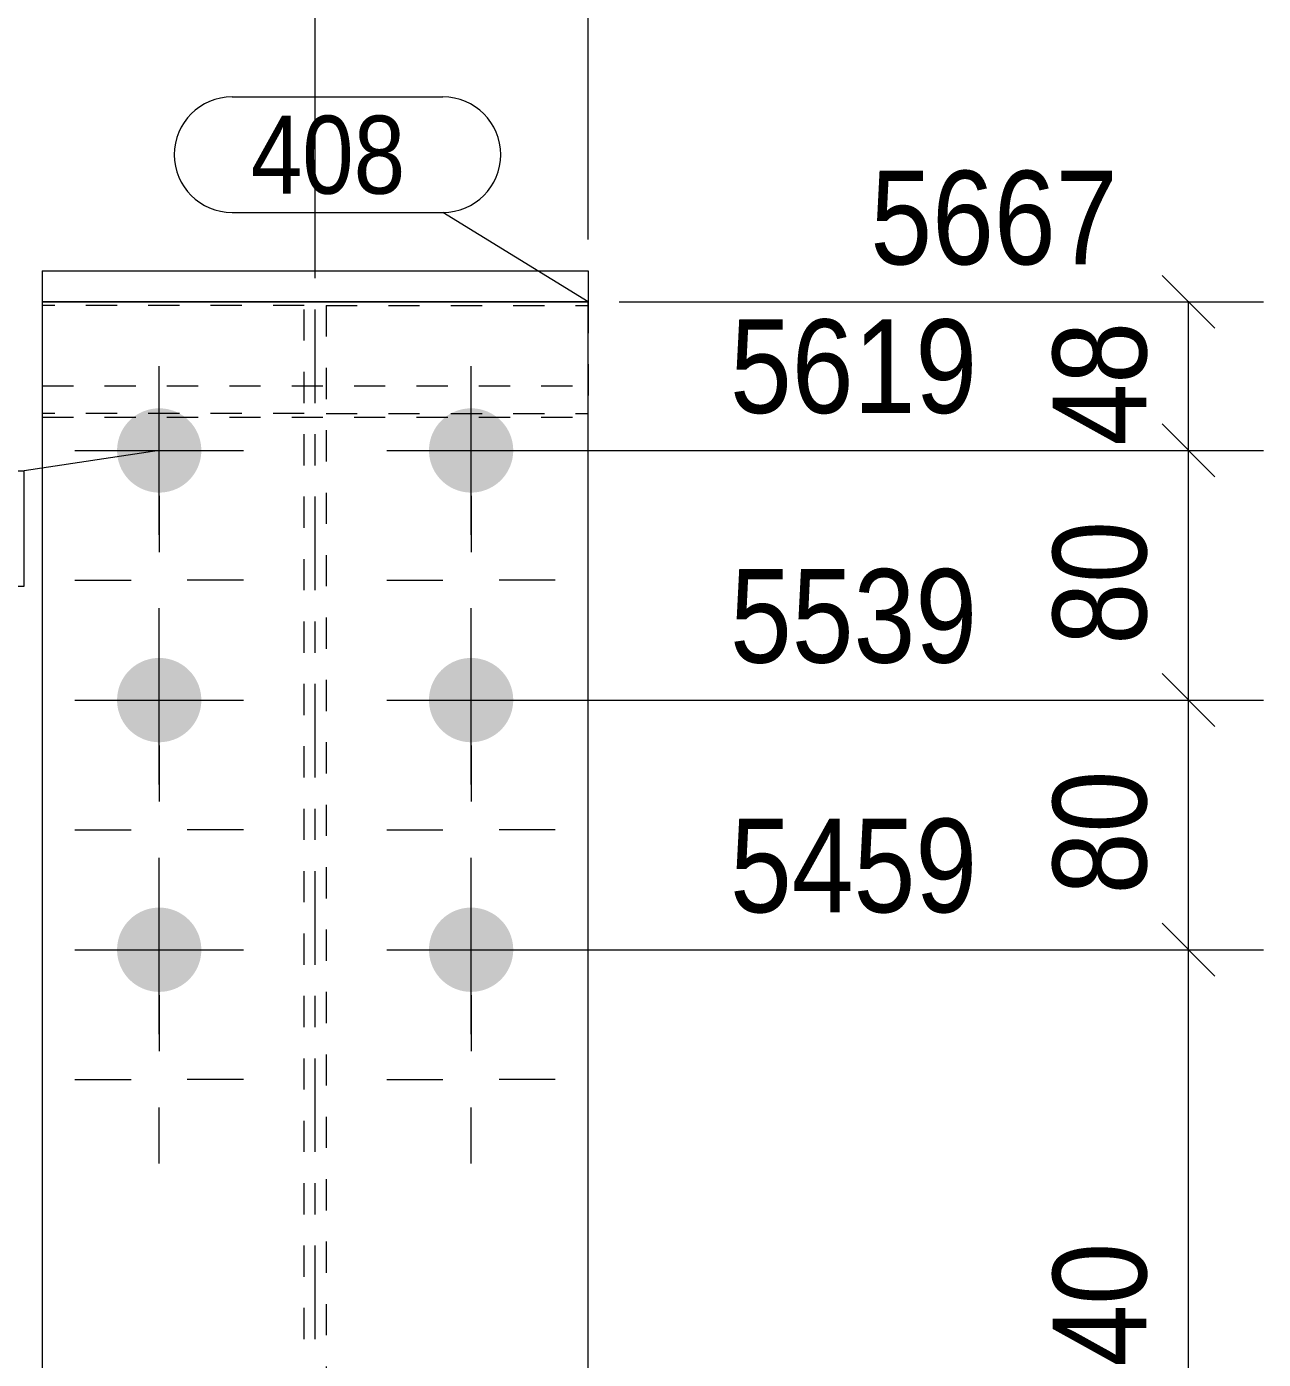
# Model space of a CAD drawing. Header units: millimetres. Extents: x 2 to 579, y 1 to 405.
# Drawn here: x 109.36 to 149.01, y 338.59 to 381.3 of the extents above; entities that cross this region are included whole.
import ezdxf

# ---------------------------------------------------------------- set-up
doc = ezdxf.new("R2010")
doc.units = ezdxf.units.MM
for name, pattern in [('XKITLINE00', [0]), ('XKITLINE01', [4, 1, -1, 1, -1]), ('XKITLINE03', [6, 3, -1, 1, -1])]:
    doc.linetypes.add(name, pattern=pattern)
for name, color, linetype, lineweight in [('Bolt', 3, 'Continuous', 0), ('BoltMark', 7, 'Continuous', 0), ('Dimensions', 7, 'Continuous', 0), ('Part', 2, 'Continuous', 0), ('PartMark', 7, 'Continuous', 0)]:
    doc.layers.add(name, color=color, linetype=linetype, lineweight=lineweight)
doc.styles.add('ARIAL', font='ARIAL.TTF')
doc.styles.add('ARIAL_NARROW', font='ARIALN.TTF')

# ---------------------------------------------------------------- blocks, each defined once
blk = doc.blocks.new('*A9')
at = {"layer": 'Bolt', "color": 3, "linetype": 'XKITLINE00', "lineweight": 0}
for p, q in [((113.606, 366.259), (113.606, 364.46)), ((123.606, 366.259), (123.606, 364.46)), ((110.906, 363.559), (112.705, 363.559)), ((116.306, 363.559), (114.508, 363.559)), ((120.906, 363.559), (122.705, 363.559)), ((126.306, 363.559), (124.508, 363.559)), ((113.606, 360.859), (113.606, 362.657)), ((123.606, 360.859), (123.606, 362.657)), ((113.606, 358.259), (113.606, 356.46)), ((123.606, 358.259), (123.606, 356.46)), ((110.906, 355.559), (112.705, 355.559)), ((116.306, 355.559), (114.508, 355.559)), ((120.906, 355.559), (122.705, 355.559)), ((126.306, 355.559), (124.508, 355.559)), ((113.606, 352.859), (113.606, 354.657)), ((123.606, 352.859), (123.606, 354.657)), ((113.606, 350.259), (113.606, 348.46)), ((123.606, 350.259), (123.606, 348.46)), ((110.906, 347.559), (112.705, 347.559)), ((116.306, 347.559), (114.508, 347.559)), ((120.906, 347.559), (122.705, 347.559)), ((126.306, 347.559), (124.508, 347.559)), ((113.606, 344.859), (113.606, 346.657)), ((123.606, 344.859), (123.606, 346.657))]:
    blk.add_line(p, q, dxfattribs=at)
blk = doc.blocks.new('*A10')
at = {"layer": 'Bolt'}
for points in [[(112.257, 367.748), (112.258, 367.781), (112.26, 367.814), (112.263, 367.847), (112.267, 367.88), (112.271, 367.913), (112.276, 367.945), (112.282, 367.978), (112.289, 368.01), (112.297, 368.042), (112.305, 368.075), (112.315, 368.106), (112.325, 368.138), (112.335, 368.169), (112.347, 368.2), (112.359, 368.231), (112.372, 368.262), (112.386, 368.292), (112.401, 368.321), (112.416, 368.351), (112.432, 368.38), (112.448, 368.408), (112.466, 368.437), (112.484, 368.464), (112.503, 368.492), (112.522, 368.519), (112.542, 368.545), (112.563, 368.571), (112.584, 368.596), (112.606, 368.621), (112.629, 368.645), (112.652, 368.669), (112.676, 368.692), (112.7, 368.715), (112.725, 368.737), (112.75, 368.758), (112.776, 368.779), (112.802, 368.799), (112.829, 368.818), (112.856, 368.837), (112.884, 368.855), (112.912, 368.872), (112.941, 368.889), (112.97, 368.905), (112.999, 368.92), (113.029, 368.935), (113.059, 368.949), (113.09, 368.962), (113.121, 368.974), (113.152, 368.986), (113.183, 368.996), (113.215, 369.006), (113.246, 369.016), (113.278, 369.024), (113.311, 369.032), (113.343, 369.039), (113.376, 369.045), (113.408, 369.05), (113.441, 369.054), (113.474, 369.058), (113.507, 369.061), (113.54, 369.063), (113.573, 369.064), (113.606, 369.064), (113.64, 369.064), (113.673, 369.063), (113.706, 369.061), (113.739, 369.058), (113.772, 369.054), (113.805, 369.05), (113.837, 369.045), (113.87, 369.039), (113.902, 369.032), (113.934, 369.024), (113.966, 369.016), (113.998, 369.006), (114.03, 368.996), (114.061, 368.986), (114.092, 368.974), (114.123, 368.962), (114.154, 368.949), (114.184, 368.935), (114.213, 368.92), (114.243, 368.905), (114.272, 368.889), (114.3, 368.872), (114.329, 368.855), (114.356, 368.837), (114.384, 368.818), (114.411, 368.799), (114.437, 368.779), (114.463, 368.758), (114.488, 368.737), (114.513, 368.715), (114.537, 368.692), (114.561, 368.669), (114.584, 368.645), (114.607, 368.621), (114.629, 368.596), (114.65, 368.571), (114.671, 368.545), (114.691, 368.519), (114.71, 368.492), (114.729, 368.464), (114.747, 368.437), (114.764, 368.408), (114.781, 368.38), (114.797, 368.351), (114.812, 368.321), (114.827, 368.292), (114.841, 368.262), (114.854, 368.231), (114.866, 368.2), (114.878, 368.169), (114.888, 368.138), (114.898, 368.106), (114.908, 368.075), (114.916, 368.042), (114.924, 368.01), (114.93, 367.978), (114.937, 367.945), (114.942, 367.913), (114.946, 367.88), (114.95, 367.847), (114.953, 367.814), (114.955, 367.781), (114.956, 367.748), (114.956, 367.714), (114.956, 367.681), (114.955, 367.648), (114.953, 367.615), (114.95, 367.582), (114.946, 367.549), (114.942, 367.516), (114.937, 367.484), (114.93, 367.451), (114.924, 367.419), (114.916, 367.386), (114.908, 367.354), (114.898, 367.323), (114.888, 367.291), (114.878, 367.26), (114.866, 367.229), (114.854, 367.198), (114.841, 367.167), (114.827, 367.137), (114.812, 367.107), (114.797, 367.078), (114.781, 367.049), (114.764, 367.02), (114.747, 366.992), (114.729, 366.964), (114.71, 366.937), (114.691, 366.91), (114.671, 366.884), (114.65, 366.858), (114.629, 366.833), (114.607, 366.808), (114.584, 366.784), (114.561, 366.76), (114.537, 366.737), (114.513, 366.714), (114.488, 366.692), (114.463, 366.671), (114.437, 366.65), (114.411, 366.63), (114.384, 366.611), (114.356, 366.592), (114.329, 366.574), (114.3, 366.557), (114.272, 366.54), (114.243, 366.524), (114.213, 366.509), (114.184, 366.494), (114.154, 366.48), (114.123, 366.467), (114.092, 366.455), (114.061, 366.443), (114.03, 366.433), (113.998, 366.423), (113.966, 366.413), (113.934, 366.405), (113.902, 366.397), (113.87, 366.39), (113.837, 366.384), (113.805, 366.379), (113.772, 366.375), (113.739, 366.371), (113.706, 366.368), (113.673, 366.366), (113.64, 366.365), (113.606, 366.364), (113.573, 366.365), (113.54, 366.366), (113.507, 366.368), (113.474, 366.371), (113.441, 366.375), (113.408, 366.379), (113.376, 366.384), (113.343, 366.39), (113.311, 366.397), (113.278, 366.405), (113.246, 366.413), (113.215, 366.423), (113.183, 366.433), (113.152, 366.443), (113.121, 366.455), (113.09, 366.467), (113.059, 366.48), (113.029, 366.494), (112.999, 366.509), (112.97, 366.524), (112.941, 366.54), (112.912, 366.557), (112.884, 366.574), (112.856, 366.592), (112.829, 366.611), (112.802, 366.63), (112.776, 366.65), (112.75, 366.671), (112.725, 366.692), (112.7, 366.714), (112.676, 366.737), (112.652, 366.76), (112.629, 366.784), (112.606, 366.808), (112.584, 366.833), (112.563, 366.858), (112.542, 366.884), (112.522, 366.91), (112.503, 366.937), (112.484, 366.964), (112.466, 366.992), (112.448, 367.02), (112.432, 367.049), (112.416, 367.078), (112.401, 367.107), (112.386, 367.137), (112.372, 367.167), (112.359, 367.198), (112.347, 367.229), (112.335, 367.26), (112.325, 367.291), (112.315, 367.323), (112.305, 367.354), (112.297, 367.386), (112.289, 367.419), (112.282, 367.451), (112.276, 367.484), (112.271, 367.516), (112.267, 367.549), (112.263, 367.582), (112.26, 367.615), (112.258, 367.648), (112.257, 367.681), (112.256, 367.714)], [(122.257, 367.748), (122.258, 367.781), (122.26, 367.814), (122.263, 367.847), (122.267, 367.88), (122.271, 367.913), (122.276, 367.945), (122.282, 367.978), (122.289, 368.01), (122.297, 368.042), (122.305, 368.075), (122.315, 368.106), (122.325, 368.138), (122.335, 368.169), (122.347, 368.2), (122.359, 368.231), (122.372, 368.262), (122.386, 368.292), (122.401, 368.321), (122.416, 368.351), (122.432, 368.38), (122.448, 368.408), (122.466, 368.437), (122.484, 368.464), (122.503, 368.492), (122.522, 368.519), (122.542, 368.545), (122.563, 368.571), (122.584, 368.596), (122.606, 368.621), (122.629, 368.645), (122.652, 368.669), (122.676, 368.692), (122.7, 368.715), (122.725, 368.737), (122.75, 368.758), (122.776, 368.779), (122.802, 368.799), (122.829, 368.818), (122.856, 368.837), (122.884, 368.855), (122.912, 368.872), (122.941, 368.889), (122.97, 368.905), (122.999, 368.92), (123.029, 368.935), (123.059, 368.949), (123.09, 368.962), (123.121, 368.974), (123.152, 368.986), (123.183, 368.996), (123.215, 369.006), (123.246, 369.016), (123.278, 369.024), (123.311, 369.032), (123.343, 369.039), (123.376, 369.045), (123.408, 369.05), (123.441, 369.054), (123.474, 369.058), (123.507, 369.061), (123.54, 369.063), (123.573, 369.064), (123.606, 369.064), (123.64, 369.064), (123.673, 369.063), (123.706, 369.061), (123.739, 369.058), (123.772, 369.054), (123.805, 369.05), (123.837, 369.045), (123.87, 369.039), (123.902, 369.032), (123.934, 369.024), (123.966, 369.016), (123.998, 369.006), (124.03, 368.996), (124.061, 368.986), (124.092, 368.974), (124.123, 368.962), (124.154, 368.949), (124.184, 368.935), (124.213, 368.92), (124.243, 368.905), (124.272, 368.889), (124.3, 368.872), (124.329, 368.855), (124.356, 368.837), (124.384, 368.818), (124.411, 368.799), (124.437, 368.779), (124.463, 368.758), (124.488, 368.737), (124.513, 368.715), (124.537, 368.692), (124.561, 368.669), (124.584, 368.645), (124.607, 368.621), (124.629, 368.596), (124.65, 368.571), (124.671, 368.545), (124.691, 368.519), (124.71, 368.492), (124.729, 368.464), (124.747, 368.437), (124.764, 368.408), (124.781, 368.38), (124.797, 368.351), (124.812, 368.321), (124.827, 368.292), (124.841, 368.262), (124.854, 368.231), (124.866, 368.2), (124.878, 368.169), (124.888, 368.138), (124.898, 368.106), (124.908, 368.075), (124.916, 368.042), (124.924, 368.01), (124.93, 367.978), (124.937, 367.945), (124.942, 367.913), (124.946, 367.88), (124.95, 367.847), (124.953, 367.814), (124.955, 367.781), (124.956, 367.748), (124.956, 367.714), (124.956, 367.681), (124.955, 367.648), (124.953, 367.615), (124.95, 367.582), (124.946, 367.549), (124.942, 367.516), (124.937, 367.484), (124.93, 367.451), (124.924, 367.419), (124.916, 367.386), (124.908, 367.354), (124.898, 367.323), (124.888, 367.291), (124.878, 367.26), (124.866, 367.229), (124.854, 367.198), (124.841, 367.167), (124.827, 367.137), (124.812, 367.107), (124.797, 367.078), (124.781, 367.049), (124.764, 367.02), (124.747, 366.992), (124.729, 366.964), (124.71, 366.937), (124.691, 366.91), (124.671, 366.884), (124.65, 366.858), (124.629, 366.833), (124.607, 366.808), (124.584, 366.784), (124.561, 366.76), (124.537, 366.737), (124.513, 366.714), (124.488, 366.692), (124.463, 366.671), (124.437, 366.65), (124.411, 366.63), (124.384, 366.611), (124.356, 366.592), (124.329, 366.574), (124.3, 366.557), (124.272, 366.54), (124.243, 366.524), (124.213, 366.509), (124.184, 366.494), (124.154, 366.48), (124.123, 366.467), (124.092, 366.455), (124.061, 366.443), (124.03, 366.433), (123.998, 366.423), (123.966, 366.413), (123.934, 366.405), (123.902, 366.397), (123.87, 366.39), (123.837, 366.384), (123.805, 366.379), (123.772, 366.375), (123.739, 366.371), (123.706, 366.368), (123.673, 366.366), (123.64, 366.365), (123.606, 366.364), (123.573, 366.365), (123.54, 366.366), (123.507, 366.368), (123.474, 366.371), (123.441, 366.375), (123.408, 366.379), (123.376, 366.384), (123.343, 366.39), (123.311, 366.397), (123.278, 366.405), (123.246, 366.413), (123.215, 366.423), (123.183, 366.433), (123.152, 366.443), (123.121, 366.455), (123.09, 366.467), (123.059, 366.48), (123.029, 366.494), (122.999, 366.509), (122.97, 366.524), (122.941, 366.54), (122.912, 366.557), (122.884, 366.574), (122.856, 366.592), (122.829, 366.611), (122.802, 366.63), (122.776, 366.65), (122.75, 366.671), (122.725, 366.692), (122.7, 366.714), (122.676, 366.737), (122.652, 366.76), (122.629, 366.784), (122.606, 366.808), (122.584, 366.833), (122.563, 366.858), (122.542, 366.884), (122.522, 366.91), (122.503, 366.937), (122.484, 366.964), (122.466, 366.992), (122.448, 367.02), (122.432, 367.049), (122.416, 367.078), (122.401, 367.107), (122.386, 367.137), (122.372, 367.167), (122.359, 367.198), (122.347, 367.229), (122.335, 367.26), (122.325, 367.291), (122.315, 367.323), (122.305, 367.354), (122.297, 367.386), (122.289, 367.419), (122.282, 367.451), (122.276, 367.484), (122.271, 367.516), (122.267, 367.549), (122.263, 367.582), (122.26, 367.615), (122.258, 367.648), (122.257, 367.681), (122.256, 367.714)], [(112.257, 359.748), (112.258, 359.781), (112.26, 359.814), (112.263, 359.847), (112.267, 359.88), (112.271, 359.913), (112.276, 359.945), (112.282, 359.978), (112.289, 360.01), (112.297, 360.042), (112.305, 360.075), (112.315, 360.106), (112.325, 360.138), (112.335, 360.169), (112.347, 360.2), (112.359, 360.231), (112.372, 360.262), (112.386, 360.292), (112.401, 360.321), (112.416, 360.351), (112.432, 360.38), (112.448, 360.408), (112.466, 360.437), (112.484, 360.464), (112.503, 360.492), (112.522, 360.519), (112.542, 360.545), (112.563, 360.571), (112.584, 360.596), (112.606, 360.621), (112.629, 360.645), (112.652, 360.669), (112.676, 360.692), (112.7, 360.715), (112.725, 360.737), (112.75, 360.758), (112.776, 360.779), (112.802, 360.799), (112.829, 360.818), (112.856, 360.837), (112.884, 360.855), (112.912, 360.872), (112.941, 360.889), (112.97, 360.905), (112.999, 360.92), (113.029, 360.935), (113.059, 360.949), (113.09, 360.962), (113.121, 360.974), (113.152, 360.986), (113.183, 360.996), (113.215, 361.006), (113.246, 361.016), (113.278, 361.024), (113.311, 361.032), (113.343, 361.039), (113.376, 361.045), (113.408, 361.05), (113.441, 361.054), (113.474, 361.058), (113.507, 361.061), (113.54, 361.063), (113.573, 361.064), (113.606, 361.064), (113.64, 361.064), (113.673, 361.063), (113.706, 361.061), (113.739, 361.058), (113.772, 361.054), (113.805, 361.05), (113.837, 361.045), (113.87, 361.039), (113.902, 361.032), (113.934, 361.024), (113.966, 361.016), (113.998, 361.006), (114.03, 360.996), (114.061, 360.986), (114.092, 360.974), (114.123, 360.962), (114.154, 360.949), (114.184, 360.935), (114.213, 360.92), (114.243, 360.905), (114.272, 360.889), (114.3, 360.872), (114.329, 360.855), (114.356, 360.837), (114.384, 360.818), (114.411, 360.799), (114.437, 360.779), (114.463, 360.758), (114.488, 360.737), (114.513, 360.715), (114.537, 360.692), (114.561, 360.669), (114.584, 360.645), (114.607, 360.621), (114.629, 360.596), (114.65, 360.571), (114.671, 360.545), (114.691, 360.519), (114.71, 360.492), (114.729, 360.464), (114.747, 360.437), (114.764, 360.408), (114.781, 360.38), (114.797, 360.351), (114.812, 360.321), (114.827, 360.292), (114.841, 360.262), (114.854, 360.231), (114.866, 360.2), (114.878, 360.169), (114.888, 360.138), (114.898, 360.106), (114.908, 360.075), (114.916, 360.042), (114.924, 360.01), (114.93, 359.978), (114.937, 359.945), (114.942, 359.913), (114.946, 359.88), (114.95, 359.847), (114.953, 359.814), (114.955, 359.781), (114.956, 359.748), (114.956, 359.714), (114.956, 359.681), (114.955, 359.648), (114.953, 359.615), (114.95, 359.582), (114.946, 359.549), (114.942, 359.516), (114.937, 359.484), (114.93, 359.451), (114.924, 359.419), (114.916, 359.386), (114.908, 359.354), (114.898, 359.323), (114.888, 359.291), (114.878, 359.26), (114.866, 359.229), (114.854, 359.198), (114.841, 359.167), (114.827, 359.137), (114.812, 359.107), (114.797, 359.078), (114.781, 359.049), (114.764, 359.02), (114.747, 358.992), (114.729, 358.964), (114.71, 358.937), (114.691, 358.91), (114.671, 358.884), (114.65, 358.858), (114.629, 358.833), (114.607, 358.808), (114.584, 358.784), (114.561, 358.76), (114.537, 358.737), (114.513, 358.714), (114.488, 358.692), (114.463, 358.671), (114.437, 358.65), (114.411, 358.63), (114.384, 358.611), (114.356, 358.592), (114.329, 358.574), (114.3, 358.557), (114.272, 358.54), (114.243, 358.524), (114.213, 358.509), (114.184, 358.494), (114.154, 358.48), (114.123, 358.467), (114.092, 358.455), (114.061, 358.443), (114.03, 358.433), (113.998, 358.423), (113.966, 358.413), (113.934, 358.405), (113.902, 358.397), (113.87, 358.39), (113.837, 358.384), (113.805, 358.379), (113.772, 358.375), (113.739, 358.371), (113.706, 358.368), (113.673, 358.366), (113.64, 358.365), (113.606, 358.364), (113.573, 358.365), (113.54, 358.366), (113.507, 358.368), (113.474, 358.371), (113.441, 358.375), (113.408, 358.379), (113.376, 358.384), (113.343, 358.39), (113.311, 358.397), (113.278, 358.405), (113.246, 358.413), (113.215, 358.423), (113.183, 358.433), (113.152, 358.443), (113.121, 358.455), (113.09, 358.467), (113.059, 358.48), (113.029, 358.494), (112.999, 358.509), (112.97, 358.524), (112.941, 358.54), (112.912, 358.557), (112.884, 358.574), (112.856, 358.592), (112.829, 358.611), (112.802, 358.63), (112.776, 358.65), (112.75, 358.671), (112.725, 358.692), (112.7, 358.714), (112.676, 358.737), (112.652, 358.76), (112.629, 358.784), (112.606, 358.808), (112.584, 358.833), (112.563, 358.858), (112.542, 358.884), (112.522, 358.91), (112.503, 358.937), (112.484, 358.964), (112.466, 358.992), (112.448, 359.02), (112.432, 359.049), (112.416, 359.078), (112.401, 359.107), (112.386, 359.137), (112.372, 359.167), (112.359, 359.198), (112.347, 359.229), (112.335, 359.26), (112.325, 359.291), (112.315, 359.323), (112.305, 359.354), (112.297, 359.386), (112.289, 359.419), (112.282, 359.451), (112.276, 359.484), (112.271, 359.516), (112.267, 359.549), (112.263, 359.582), (112.26, 359.615), (112.258, 359.648), (112.257, 359.681), (112.256, 359.714)], [(122.257, 359.748), (122.258, 359.781), (122.26, 359.814), (122.263, 359.847), (122.267, 359.88), (122.271, 359.913), (122.276, 359.945), (122.282, 359.978), (122.289, 360.01), (122.297, 360.042), (122.305, 360.075), (122.315, 360.106), (122.325, 360.138), (122.335, 360.169), (122.347, 360.2), (122.359, 360.231), (122.372, 360.262), (122.386, 360.292), (122.401, 360.321), (122.416, 360.351), (122.432, 360.38), (122.448, 360.408), (122.466, 360.437), (122.484, 360.464), (122.503, 360.492), (122.522, 360.519), (122.542, 360.545), (122.563, 360.571), (122.584, 360.596), (122.606, 360.621), (122.629, 360.645), (122.652, 360.669), (122.676, 360.692), (122.7, 360.715), (122.725, 360.737), (122.75, 360.758), (122.776, 360.779), (122.802, 360.799), (122.829, 360.818), (122.856, 360.837), (122.884, 360.855), (122.912, 360.872), (122.941, 360.889), (122.97, 360.905), (122.999, 360.92), (123.029, 360.935), (123.059, 360.949), (123.09, 360.962), (123.121, 360.974), (123.152, 360.986), (123.183, 360.996), (123.215, 361.006), (123.246, 361.016), (123.278, 361.024), (123.311, 361.032), (123.343, 361.039), (123.376, 361.045), (123.408, 361.05), (123.441, 361.054), (123.474, 361.058), (123.507, 361.061), (123.54, 361.063), (123.573, 361.064), (123.606, 361.064), (123.64, 361.064), (123.673, 361.063), (123.706, 361.061), (123.739, 361.058), (123.772, 361.054), (123.805, 361.05), (123.837, 361.045), (123.87, 361.039), (123.902, 361.032), (123.934, 361.024), (123.966, 361.016), (123.998, 361.006), (124.03, 360.996), (124.061, 360.986), (124.092, 360.974), (124.123, 360.962), (124.154, 360.949), (124.184, 360.935), (124.213, 360.92), (124.243, 360.905), (124.272, 360.889), (124.3, 360.872), (124.329, 360.855), (124.356, 360.837), (124.384, 360.818), (124.411, 360.799), (124.437, 360.779), (124.463, 360.758), (124.488, 360.737), (124.513, 360.715), (124.537, 360.692), (124.561, 360.669), (124.584, 360.645), (124.607, 360.621), (124.629, 360.596), (124.65, 360.571), (124.671, 360.545), (124.691, 360.519), (124.71, 360.492), (124.729, 360.464), (124.747, 360.437), (124.764, 360.408), (124.781, 360.38), (124.797, 360.351), (124.812, 360.321), (124.827, 360.292), (124.841, 360.262), (124.854, 360.231), (124.866, 360.2), (124.878, 360.169), (124.888, 360.138), (124.898, 360.106), (124.908, 360.075), (124.916, 360.042), (124.924, 360.01), (124.93, 359.978), (124.937, 359.945), (124.942, 359.913), (124.946, 359.88), (124.95, 359.847), (124.953, 359.814), (124.955, 359.781), (124.956, 359.748), (124.956, 359.714), (124.956, 359.681), (124.955, 359.648), (124.953, 359.615), (124.95, 359.582), (124.946, 359.549), (124.942, 359.516), (124.937, 359.484), (124.93, 359.451), (124.924, 359.419), (124.916, 359.386), (124.908, 359.354), (124.898, 359.323), (124.888, 359.291), (124.878, 359.26), (124.866, 359.229), (124.854, 359.198), (124.841, 359.167), (124.827, 359.137), (124.812, 359.107), (124.797, 359.078), (124.781, 359.049), (124.764, 359.02), (124.747, 358.992), (124.729, 358.964), (124.71, 358.937), (124.691, 358.91), (124.671, 358.884), (124.65, 358.858), (124.629, 358.833), (124.607, 358.808), (124.584, 358.784), (124.561, 358.76), (124.537, 358.737), (124.513, 358.714), (124.488, 358.692), (124.463, 358.671), (124.437, 358.65), (124.411, 358.63), (124.384, 358.611), (124.356, 358.592), (124.329, 358.574), (124.3, 358.557), (124.272, 358.54), (124.243, 358.524), (124.213, 358.509), (124.184, 358.494), (124.154, 358.48), (124.123, 358.467), (124.092, 358.455), (124.061, 358.443), (124.03, 358.433), (123.998, 358.423), (123.966, 358.413), (123.934, 358.405), (123.902, 358.397), (123.87, 358.39), (123.837, 358.384), (123.805, 358.379), (123.772, 358.375), (123.739, 358.371), (123.706, 358.368), (123.673, 358.366), (123.64, 358.365), (123.606, 358.364), (123.573, 358.365), (123.54, 358.366), (123.507, 358.368), (123.474, 358.371), (123.441, 358.375), (123.408, 358.379), (123.376, 358.384), (123.343, 358.39), (123.311, 358.397), (123.278, 358.405), (123.246, 358.413), (123.215, 358.423), (123.183, 358.433), (123.152, 358.443), (123.121, 358.455), (123.09, 358.467), (123.059, 358.48), (123.029, 358.494), (122.999, 358.509), (122.97, 358.524), (122.941, 358.54), (122.912, 358.557), (122.884, 358.574), (122.856, 358.592), (122.829, 358.611), (122.802, 358.63), (122.776, 358.65), (122.75, 358.671), (122.725, 358.692), (122.7, 358.714), (122.676, 358.737), (122.652, 358.76), (122.629, 358.784), (122.606, 358.808), (122.584, 358.833), (122.563, 358.858), (122.542, 358.884), (122.522, 358.91), (122.503, 358.937), (122.484, 358.964), (122.466, 358.992), (122.448, 359.02), (122.432, 359.049), (122.416, 359.078), (122.401, 359.107), (122.386, 359.137), (122.372, 359.167), (122.359, 359.198), (122.347, 359.229), (122.335, 359.26), (122.325, 359.291), (122.315, 359.323), (122.305, 359.354), (122.297, 359.386), (122.289, 359.419), (122.282, 359.451), (122.276, 359.484), (122.271, 359.516), (122.267, 359.549), (122.263, 359.582), (122.26, 359.615), (122.258, 359.648), (122.257, 359.681), (122.256, 359.714)], [(112.257, 351.748), (112.258, 351.781), (112.26, 351.814), (112.263, 351.847), (112.267, 351.88), (112.271, 351.913), (112.276, 351.945), (112.282, 351.978), (112.289, 352.01), (112.297, 352.042), (112.305, 352.075), (112.315, 352.106), (112.325, 352.138), (112.335, 352.169), (112.347, 352.2), (112.359, 352.231), (112.372, 352.262), (112.386, 352.292), (112.401, 352.321), (112.416, 352.351), (112.432, 352.38), (112.448, 352.408), (112.466, 352.437), (112.484, 352.464), (112.503, 352.492), (112.522, 352.519), (112.542, 352.545), (112.563, 352.571), (112.584, 352.596), (112.606, 352.621), (112.629, 352.645), (112.652, 352.669), (112.676, 352.692), (112.7, 352.715), (112.725, 352.737), (112.75, 352.758), (112.776, 352.779), (112.802, 352.799), (112.829, 352.818), (112.856, 352.837), (112.884, 352.855), (112.912, 352.872), (112.941, 352.889), (112.97, 352.905), (112.999, 352.92), (113.029, 352.935), (113.059, 352.949), (113.09, 352.962), (113.121, 352.974), (113.152, 352.986), (113.183, 352.996), (113.215, 353.006), (113.246, 353.016), (113.278, 353.024), (113.311, 353.032), (113.343, 353.039), (113.376, 353.045), (113.408, 353.05), (113.441, 353.054), (113.474, 353.058), (113.507, 353.061), (113.54, 353.063), (113.573, 353.064), (113.606, 353.064), (113.64, 353.064), (113.673, 353.063), (113.706, 353.061), (113.739, 353.058), (113.772, 353.054), (113.805, 353.05), (113.837, 353.045), (113.87, 353.039), (113.902, 353.032), (113.934, 353.024), (113.966, 353.016), (113.998, 353.006), (114.03, 352.996), (114.061, 352.986), (114.092, 352.974), (114.123, 352.962), (114.154, 352.949), (114.184, 352.935), (114.213, 352.92), (114.243, 352.905), (114.272, 352.889), (114.3, 352.872), (114.329, 352.855), (114.356, 352.837), (114.384, 352.818), (114.411, 352.799), (114.437, 352.779), (114.463, 352.758), (114.488, 352.737), (114.513, 352.715), (114.537, 352.692), (114.561, 352.669), (114.584, 352.645), (114.607, 352.621), (114.629, 352.596), (114.65, 352.571), (114.671, 352.545), (114.691, 352.519), (114.71, 352.492), (114.729, 352.464), (114.747, 352.437), (114.764, 352.408), (114.781, 352.38), (114.797, 352.351), (114.812, 352.321), (114.827, 352.292), (114.841, 352.262), (114.854, 352.231), (114.866, 352.2), (114.878, 352.169), (114.888, 352.138), (114.898, 352.106), (114.908, 352.075), (114.916, 352.042), (114.924, 352.01), (114.93, 351.978), (114.937, 351.945), (114.942, 351.913), (114.946, 351.88), (114.95, 351.847), (114.953, 351.814), (114.955, 351.781), (114.956, 351.748), (114.956, 351.714), (114.956, 351.681), (114.955, 351.648), (114.953, 351.615), (114.95, 351.582), (114.946, 351.549), (114.942, 351.516), (114.937, 351.484), (114.93, 351.451), (114.924, 351.419), (114.916, 351.386), (114.908, 351.354), (114.898, 351.323), (114.888, 351.291), (114.878, 351.26), (114.866, 351.229), (114.854, 351.198), (114.841, 351.167), (114.827, 351.137), (114.812, 351.107), (114.797, 351.078), (114.781, 351.049), (114.764, 351.02), (114.747, 350.992), (114.729, 350.964), (114.71, 350.937), (114.691, 350.91), (114.671, 350.884), (114.65, 350.858), (114.629, 350.833), (114.607, 350.808), (114.584, 350.784), (114.561, 350.76), (114.537, 350.737), (114.513, 350.714), (114.488, 350.692), (114.463, 350.671), (114.437, 350.65), (114.411, 350.63), (114.384, 350.611), (114.356, 350.592), (114.329, 350.574), (114.3, 350.557), (114.272, 350.54), (114.243, 350.524), (114.213, 350.509), (114.184, 350.494), (114.154, 350.48), (114.123, 350.467), (114.092, 350.455), (114.061, 350.443), (114.03, 350.433), (113.998, 350.423), (113.966, 350.413), (113.934, 350.405), (113.902, 350.397), (113.87, 350.39), (113.837, 350.384), (113.805, 350.379), (113.772, 350.375), (113.739, 350.371), (113.706, 350.368), (113.673, 350.366), (113.64, 350.365), (113.606, 350.364), (113.573, 350.365), (113.54, 350.366), (113.507, 350.368), (113.474, 350.371), (113.441, 350.375), (113.408, 350.379), (113.376, 350.384), (113.343, 350.39), (113.311, 350.397), (113.278, 350.405), (113.246, 350.413), (113.215, 350.423), (113.183, 350.433), (113.152, 350.443), (113.121, 350.455), (113.09, 350.467), (113.059, 350.48), (113.029, 350.494), (112.999, 350.509), (112.97, 350.524), (112.941, 350.54), (112.912, 350.557), (112.884, 350.574), (112.856, 350.592), (112.829, 350.611), (112.802, 350.63), (112.776, 350.65), (112.75, 350.671), (112.725, 350.692), (112.7, 350.714), (112.676, 350.737), (112.652, 350.76), (112.629, 350.784), (112.606, 350.808), (112.584, 350.833), (112.563, 350.858), (112.542, 350.884), (112.522, 350.91), (112.503, 350.937), (112.484, 350.964), (112.466, 350.992), (112.448, 351.02), (112.432, 351.049), (112.416, 351.078), (112.401, 351.107), (112.386, 351.137), (112.372, 351.167), (112.359, 351.198), (112.347, 351.229), (112.335, 351.26), (112.325, 351.291), (112.315, 351.323), (112.305, 351.354), (112.297, 351.386), (112.289, 351.419), (112.282, 351.451), (112.276, 351.484), (112.271, 351.516), (112.267, 351.549), (112.263, 351.582), (112.26, 351.615), (112.258, 351.648), (112.257, 351.681), (112.256, 351.714)], [(122.257, 351.748), (122.258, 351.781), (122.26, 351.814), (122.263, 351.847), (122.267, 351.88), (122.271, 351.913), (122.276, 351.945), (122.282, 351.978), (122.289, 352.01), (122.297, 352.042), (122.305, 352.075), (122.315, 352.106), (122.325, 352.138), (122.335, 352.169), (122.347, 352.2), (122.359, 352.231), (122.372, 352.262), (122.386, 352.292), (122.401, 352.321), (122.416, 352.351), (122.432, 352.38), (122.448, 352.408), (122.466, 352.437), (122.484, 352.464), (122.503, 352.492), (122.522, 352.519), (122.542, 352.545), (122.563, 352.571), (122.584, 352.596), (122.606, 352.621), (122.629, 352.645), (122.652, 352.669), (122.676, 352.692), (122.7, 352.715), (122.725, 352.737), (122.75, 352.758), (122.776, 352.779), (122.802, 352.799), (122.829, 352.818), (122.856, 352.837), (122.884, 352.855), (122.912, 352.872), (122.941, 352.889), (122.97, 352.905), (122.999, 352.92), (123.029, 352.935), (123.059, 352.949), (123.09, 352.962), (123.121, 352.974), (123.152, 352.986), (123.183, 352.996), (123.215, 353.006), (123.246, 353.016), (123.278, 353.024), (123.311, 353.032), (123.343, 353.039), (123.376, 353.045), (123.408, 353.05), (123.441, 353.054), (123.474, 353.058), (123.507, 353.061), (123.54, 353.063), (123.573, 353.064), (123.606, 353.064), (123.64, 353.064), (123.673, 353.063), (123.706, 353.061), (123.739, 353.058), (123.772, 353.054), (123.805, 353.05), (123.837, 353.045), (123.87, 353.039), (123.902, 353.032), (123.934, 353.024), (123.966, 353.016), (123.998, 353.006), (124.03, 352.996), (124.061, 352.986), (124.092, 352.974), (124.123, 352.962), (124.154, 352.949), (124.184, 352.935), (124.213, 352.92), (124.243, 352.905), (124.272, 352.889), (124.3, 352.872), (124.329, 352.855), (124.356, 352.837), (124.384, 352.818), (124.411, 352.799), (124.437, 352.779), (124.463, 352.758), (124.488, 352.737), (124.513, 352.715), (124.537, 352.692), (124.561, 352.669), (124.584, 352.645), (124.607, 352.621), (124.629, 352.596), (124.65, 352.571), (124.671, 352.545), (124.691, 352.519), (124.71, 352.492), (124.729, 352.464), (124.747, 352.437), (124.764, 352.408), (124.781, 352.38), (124.797, 352.351), (124.812, 352.321), (124.827, 352.292), (124.841, 352.262), (124.854, 352.231), (124.866, 352.2), (124.878, 352.169), (124.888, 352.138), (124.898, 352.106), (124.908, 352.075), (124.916, 352.042), (124.924, 352.01), (124.93, 351.978), (124.937, 351.945), (124.942, 351.913), (124.946, 351.88), (124.95, 351.847), (124.953, 351.814), (124.955, 351.781), (124.956, 351.748), (124.956, 351.714), (124.956, 351.681), (124.955, 351.648), (124.953, 351.615), (124.95, 351.582), (124.946, 351.549), (124.942, 351.516), (124.937, 351.484), (124.93, 351.451), (124.924, 351.419), (124.916, 351.386), (124.908, 351.354), (124.898, 351.323), (124.888, 351.291), (124.878, 351.26), (124.866, 351.229), (124.854, 351.198), (124.841, 351.167), (124.827, 351.137), (124.812, 351.107), (124.797, 351.078), (124.781, 351.049), (124.764, 351.02), (124.747, 350.992), (124.729, 350.964), (124.71, 350.937), (124.691, 350.91), (124.671, 350.884), (124.65, 350.858), (124.629, 350.833), (124.607, 350.808), (124.584, 350.784), (124.561, 350.76), (124.537, 350.737), (124.513, 350.714), (124.488, 350.692), (124.463, 350.671), (124.437, 350.65), (124.411, 350.63), (124.384, 350.611), (124.356, 350.592), (124.329, 350.574), (124.3, 350.557), (124.272, 350.54), (124.243, 350.524), (124.213, 350.509), (124.184, 350.494), (124.154, 350.48), (124.123, 350.467), (124.092, 350.455), (124.061, 350.443), (124.03, 350.433), (123.998, 350.423), (123.966, 350.413), (123.934, 350.405), (123.902, 350.397), (123.87, 350.39), (123.837, 350.384), (123.805, 350.379), (123.772, 350.375), (123.739, 350.371), (123.706, 350.368), (123.673, 350.366), (123.64, 350.365), (123.606, 350.364), (123.573, 350.365), (123.54, 350.366), (123.507, 350.368), (123.474, 350.371), (123.441, 350.375), (123.408, 350.379), (123.376, 350.384), (123.343, 350.39), (123.311, 350.397), (123.278, 350.405), (123.246, 350.413), (123.215, 350.423), (123.183, 350.433), (123.152, 350.443), (123.121, 350.455), (123.09, 350.467), (123.059, 350.48), (123.029, 350.494), (122.999, 350.509), (122.97, 350.524), (122.941, 350.54), (122.912, 350.557), (122.884, 350.574), (122.856, 350.592), (122.829, 350.611), (122.802, 350.63), (122.776, 350.65), (122.75, 350.671), (122.725, 350.692), (122.7, 350.714), (122.676, 350.737), (122.652, 350.76), (122.629, 350.784), (122.606, 350.808), (122.584, 350.833), (122.563, 350.858), (122.542, 350.884), (122.522, 350.91), (122.503, 350.937), (122.484, 350.964), (122.466, 350.992), (122.448, 351.02), (122.432, 351.049), (122.416, 351.078), (122.401, 351.107), (122.386, 351.137), (122.372, 351.167), (122.359, 351.198), (122.347, 351.229), (122.335, 351.26), (122.325, 351.291), (122.315, 351.323), (122.305, 351.354), (122.297, 351.386), (122.289, 351.419), (122.282, 351.451), (122.276, 351.484), (122.271, 351.516), (122.267, 351.549), (122.263, 351.582), (122.26, 351.615), (122.258, 351.648), (122.257, 351.681), (122.256, 351.714)]]:
    blk.add_hatch(color=3, dxfattribs=at).paths.add_polyline_path(points, flags=17)
at = {"layer": 'Bolt', "color": 3, "linetype": 'XKITLINE00', "lineweight": 0}
for p, q in [((113.606, 365.014), (113.606, 370.414)), ((123.606, 365.014), (123.606, 370.414)), ((110.906, 367.714), (116.306, 367.714)), ((120.906, 367.714), (126.306, 367.714)), ((113.606, 357.014), (113.606, 362.414)), ((123.606, 357.014), (123.606, 362.414)), ((110.906, 359.714), (116.306, 359.714)), ((120.906, 359.714), (126.306, 359.714)), ((113.606, 349.014), (113.606, 354.414)), ((123.606, 349.014), (123.606, 354.414)), ((110.906, 351.714), (116.306, 351.714)), ((120.906, 351.714), (126.306, 351.714))]:
    blk.add_line(p, q, dxfattribs=at)
blk = doc.blocks.new('*A12')
at = {"layer": 'Part', "color": 7, "linetype": 'XKITLINE03', "lineweight": 0}
blk.add_line((118.606, 183.234), (118.606, 380.631), dxfattribs=at)
at = {"layer": 'Part', "color": 2, "linetype": 'XKITLINE00', "lineweight": 0}
for p, q in [((127.356, 372.477), (109.856, 372.477)), ((109.856, 372.477), (109.856, 183.234)), ((127.356, 183.234), (127.356, 372.477))]:
    blk.add_line(p, q, dxfattribs=at)
at = {"layer": 'Part', "color": 7, "linetype": 'XKITLINE01', "lineweight": 0}
for p, q in [((118.256, 372.361), (109.856, 372.361)), ((118.256, 183.234), (118.256, 372.361)), ((118.956, 372.361), (118.956, 183.234)), ((118.956, 372.361), (127.356, 372.361)), ((118.256, 368.901), (109.856, 368.901)), ((109.856, 368.785), (127.356, 368.785)), ((118.956, 368.901), (127.356, 368.901))]:
    blk.add_line(p, q, dxfattribs=at)
blk = doc.blocks.new('*A14')
at = {"layer": 'Part', "color": 2, "linetype": 'XKITLINE00', "lineweight": 0}
for p, q in [((109.856, 373.471), (109.856, 372.477)), ((109.856, 373.471), (127.356, 373.471)), ((127.356, 373.471), (127.356, 372.477)), ((109.856, 372.477), (127.356, 372.477))]:
    blk.add_line(p, q, dxfattribs=at)
at = {"layer": 'Part', "color": 7, "linetype": 'XKITLINE01', "lineweight": 0}
for p, q in [((109.856, 372.477), (109.856, 368.785)), ((127.356, 372.477), (127.356, 368.785)), ((109.856, 369.78), (127.356, 369.78)), ((109.856, 368.785), (127.356, 368.785))]:
    blk.add_line(p, q, dxfattribs=at)
blk = doc.blocks.new('*A49')
at = {"layer": 'Dimensions', "color": 7, "linetype": 'XKITLINE00', "lineweight": 0}
for p, q in [((118.606, 373.477), (118.606, 387.484)), ((127.356, 374.471), (127.356, 387.484)), ((119.455, 385.482), (117.758, 383.785)), ((128.205, 385.482), (126.508, 383.785)), ((118.606, 384.634), (127.356, 384.634))]:
    blk.add_line(p, q, dxfattribs=at)
at = {"layer": 'Dimensions', "color": 3}
for p in [(118.606, 384.634), (127.356, 384.634)]:
    blk.add_point(p, dxfattribs=at)
at = {"layer": 'Dimensions', "color": 3, "style": 'ARIAL', "width": 0.85}
blk.add_text('88', height=3, dxfattribs=at).set_placement((120.756, 385.984))
blk = doc.blocks.new('*A59')
at = {"layer": 'Dimensions', "color": 7, "linetype": 'XKITLINE00', "lineweight": 0}
for p, q in [((145.758, 352.563), (147.455, 350.866)), ((124.606, 351.714), (149.006, 351.714)), ((146.606, 327.714), (146.606, 351.714)), ((145.758, 328.563), (147.455, 326.866)), ((124.606, 327.714), (149.006, 327.714))]:
    blk.add_line(p, q, dxfattribs=at)
at = {"layer": 'Dimensions', "color": 3}
for p in [(146.606, 351.714), (146.606, 327.714)]:
    blk.add_point(p, dxfattribs=at)
at = {"layer": 'Dimensions', "color": 3, "style": 'ARIAL', "width": 0.85}
blk.add_text('5459', height=3, dxfattribs=at).set_placement((131.906, 352.914))
blk.add_text('240', height=3, rotation=90.0002, dxfattribs=at).set_placement((145.256, 336.377))
blk = doc.blocks.new('*A60')
at = {"layer": 'Dimensions', "color": 7, "linetype": 'XKITLINE00', "lineweight": 0}
for p, q in [((145.758, 360.563), (147.455, 358.866)), ((124.606, 359.714), (149.006, 359.714)), ((146.606, 351.714), (146.606, 359.714)), ((145.758, 352.563), (147.455, 350.866)), ((124.606, 351.714), (149.006, 351.714))]:
    blk.add_line(p, q, dxfattribs=at)
at = {"layer": 'Dimensions', "color": 3}
for p in [(146.606, 359.714), (146.606, 351.714)]:
    blk.add_point(p, dxfattribs=at)
at = {"layer": 'Dimensions', "color": 3, "style": 'ARIAL', "width": 0.85}
blk.add_text('5539', height=3, dxfattribs=at).set_placement((131.906, 360.914))
blk.add_text('80', height=3, rotation=90.0002, dxfattribs=at).set_placement((145.256, 353.489))
blk = doc.blocks.new('*A61')
at = {"layer": 'Dimensions', "color": 7, "linetype": 'XKITLINE00', "lineweight": 0}
for p, q in [((145.758, 368.563), (147.455, 366.866)), ((124.606, 367.714), (149.006, 367.714)), ((146.606, 359.714), (146.606, 367.714)), ((145.758, 360.563), (147.455, 358.866)), ((124.606, 359.714), (149.006, 359.714))]:
    blk.add_line(p, q, dxfattribs=at)
at = {"layer": 'Dimensions', "color": 3}
for p in [(146.606, 367.714), (146.606, 359.714)]:
    blk.add_point(p, dxfattribs=at)
at = {"layer": 'Dimensions', "color": 3, "style": 'ARIAL', "width": 0.85}
blk.add_text('5619', height=3, dxfattribs=at).set_placement((131.906, 368.914))
blk.add_text('80', height=3, rotation=90.0002, dxfattribs=at).set_placement((145.256, 361.489))
blk = doc.blocks.new('*A62')
at = {"layer": 'Dimensions', "color": 7, "linetype": 'XKITLINE00', "lineweight": 0}
for p, q in [((145.758, 373.325), (147.455, 371.628)), ((128.356, 372.477), (149.006, 372.477)), ((146.606, 367.714), (146.606, 372.477)), ((145.758, 368.563), (147.455, 366.866)), ((124.606, 367.714), (149.006, 367.714))]:
    blk.add_line(p, q, dxfattribs=at)
at = {"layer": 'Dimensions', "color": 3}
for p in [(146.606, 372.477), (146.606, 367.714)]:
    blk.add_point(p, dxfattribs=at)
at = {"layer": 'Dimensions', "color": 3, "style": 'ARIAL', "width": 0.85}
blk.add_text('5667', height=3, dxfattribs=at).set_placement((136.406, 373.677))
blk.add_text('48', height=3, rotation=90.0002, dxfattribs=at).set_placement((145.256, 367.871))
blk = doc.blocks.new('*A64')
at = {"layer": 'BoltMark', "color": 7, "linetype": 'XKITLINE00', "lineweight": 0}
for p, q in [((113.606, 367.714), (109.276, 367.064)), ((97.46, 367.064), (109.276, 367.064)), ((97.46, 363.364), (97.46, 367.064)), ((109.276, 363.364), (109.276, 367.064)), ((97.46, 363.364), (109.276, 363.364))]:
    blk.add_line(p, q, dxfattribs=at)
at = {"layer": 'BoltMark', "color": 3, "style": 'ARIAL_NARROW', "width": 0.85}
for s, p in [('12', (98.06, 363.964)), ('Ø27', (103.509, 363.964)), ('-', (101.85, 363.964))]:
    blk.add_text(s, height=2.5, dxfattribs=at).set_placement(p)
blk = doc.blocks.new('*A67')
at = {"layer": 'PartMark', "color": 7, "linetype": 'XKITLINE00', "lineweight": 0}
for p, q in [((115.941, 379.042), (122.704, 379.042)), ((115.941, 375.342), (122.704, 375.342)), ((127.356, 372.477), (122.704, 375.342))]:
    blk.add_line(p, q, dxfattribs=at)
for centre, start, end in [((115.941, 377.192), 90, 270), ((122.704, 377.192), 270, 90)]:
    blk.add_arc(centre, 1.85, start, end, dxfattribs=at)
at = {"layer": 'PartMark', "color": 3, "style": 'ARIAL', "width": 0.85}
blk.add_text('408', height=2.5, dxfattribs=at).set_placement((116.541, 375.942))

msp = doc.modelspace()

# ---------------------------------------------------------------- block references
at = {"lineweight": 0}
for name in ['*A49', '*A67', '*A62', '*A14', '*A61', '*A10', '*A64', '*A9', '*A60', '*A59']:
    msp.add_blockref(name, (0, 0), dxfattribs=at)
at = {"layer": 'Part', "lineweight": 0}
msp.add_blockref('*A12', (0, 0), dxfattribs=at)

doc.saveas('drawing.dxf')
